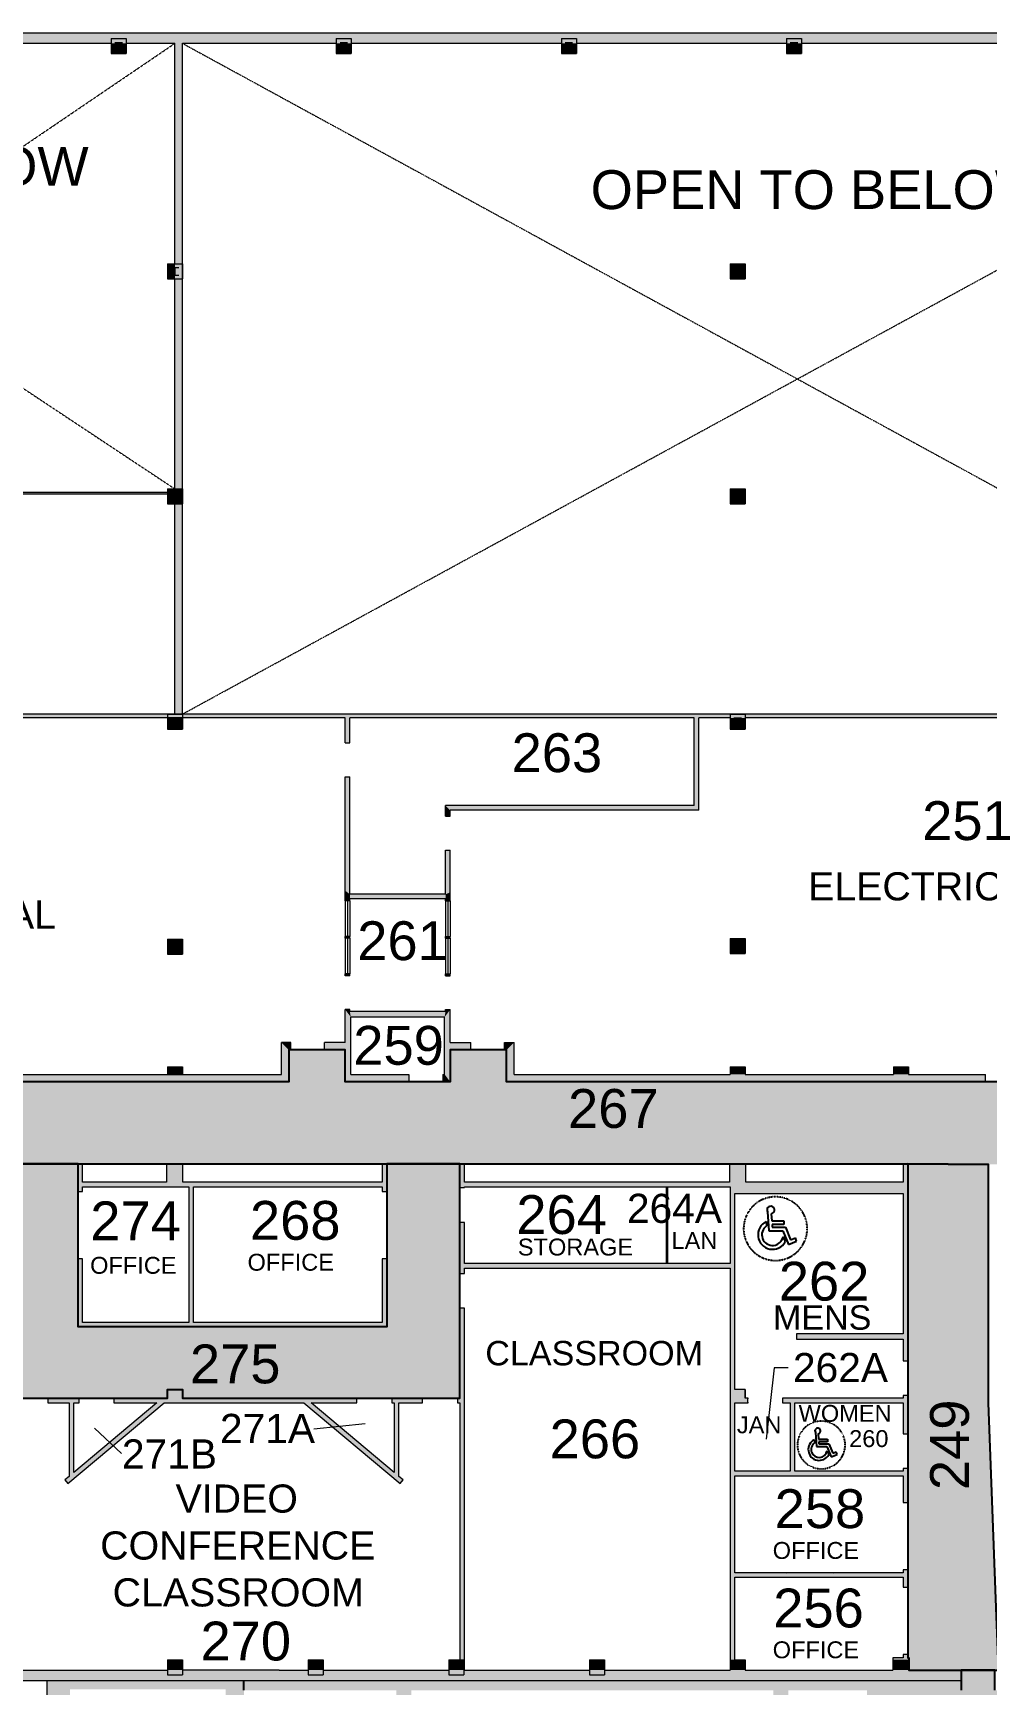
# Model space of a CAD drawing. Extents: x 268 to 100406, y 480 to 72572.
# Drawn here: x 5429 to 6446, y 2452 to 4213 of the extents above; entities that cross this region are included whole.
import ezdxf

# ---------------------------------------------------------------- set-up
doc = ezdxf.new("R2010")
doc.units = 0
doc.header["$LTSCALE"] = 0.5
doc.header["$MEASUREMENT"] = 0
doc.linetypes.add('Dash', pattern=[6, 3, -3])
doc.linetypes.add('HIDDEN', pattern=[0.375, 0.25, -0.125])
doc.layers.get('0').update_dxf_attribs({"linetype": 'CONTINUOUS'})
for name, color, linetype in [('CORRIDOR HATCH', 253, 'CONTINUOUS'), ('Room Names', 7, 'CONTINUOUS'), ('SOLID', 7, 'CONTINUOUS')]:
    doc.layers.add(name, color=color, linetype=linetype)
for name, color, linetype, lineweight in [('STAIR', 7, 'CONTINUOUS', 0), ('TEXT', 7, 'CONTINUOUS', 0), ('WALL', 7, 'CONTINUOUS', 0)]:
    doc.layers.add(name, color=color, linetype=linetype, lineweight=lineweight)
doc.styles.add('STANDARD 2', font='arial.ttf')
doc.styles.add('techic', font='arial.ttf')
pattern_1 = [(0, (7965.8055, 2632.809), (31.999936, 7.999984), [1.32, -22.67995, 1.32, -22.67995, -127.99974]), (0, (7965.8055, 2632.809), (31.999936, 7.999984), [-47.9999, 1.32, -46.6799, 1.32, -22.67995, -55.99989]), (0, (7965.8055, 2632.809), (31.999936, 7.999984), [-119.99976, 1.32, -14.67997, 1.32, -38.67992]), (120, (7977.8055, 2636.809), (-22.928157, 23.712765), [1.32, -22.67995, 1.32, -22.67995, -127.99974]), (120, (7977.8055, 2636.809), (-22.928157, 23.712765), [-47.9999, 1.32, -46.6799, 1.32, -22.67995, -55.99989]), (120, (7977.8055, 2636.809), (-22.928157, 23.712765), [-119.99976, 1.32, -14.67997, 1.32, -38.67992]), (240, (7981.8055, 2652.809), (-9.07178, -31.71275), [1.32, -22.67995, 1.32, -22.67995, -127.99974]), (240, (7981.8055, 2652.809), (-9.07178, -31.71275), [-47.9999, 1.32, -46.6799, 1.32, -22.67995, -55.99989]), (240, (7981.8055, 2652.809), (-9.07178, -31.71275), [-119.99976, 1.32, -14.67997, 1.32, -38.67992])]

# ---------------------------------------------------------------- blocks, each defined once
blk = doc.blocks.new('COL1')
at = {"layer": 'WALL'}
for p, q in [((-8, -8), (-8, 8)), ((-8, 8), (8, 8)), ((-4, -4), (-4, 4)), ((-4, 0), (4, 0)), ((4, -4), (4, 4)), ((8, -8), (8, 8)), ((-8, -8), (8, -8))]:
    blk.add_line(p, q, dxfattribs=at)
blk = doc.blocks.new('Railing - Raili_cond Floor5')
at = {"layer": 'WALL'}
for p, q in [((-47302, 8905), (-47302, 6825)), ((-47260, 6825), (-47260, 8905))]:
    blk.add_line(p, q, dxfattribs=at)
blk = doc.blocks.new('A$C29E779FC')
for p, q in [((531, 915), (538, 814)), ((563, 1145), (597, 702)), ((653, 1103), (666, 934)), ((666, 934), (945, 934)), ((673, 851), (677, 788)), ((945, 851), (673, 851)), ((677, 788), (984, 788)), ((945, 934), (945, 851)), ((984, 788), (1107, 487)), ((597, 702), (926, 702)), ((926, 702), (1059, 375)), ((930, 568), (982, 441)), ((1059, 375), (1249, 451)), ((1107, 487), (1221, 533)), ((1249, 451), (1221, 533))]:
    blk.add_line(p, q)
at = {"linetype": 'Dash'}
for start, end in [(0, 180), (180, 0)]:
    blk.add_arc((750, 750), 750, start, end, dxfattribs=at)
for centre, radius, start, end in [((639, 1189), 88.1, 279.5296, 210.6777), ((682, 607), 343, 116.094, 331.0081), ((682, 607), 252, 124.6842, 350.9794)]:
    blk.add_arc(centre, radius, start, end)

msp = doc.modelspace()

# ---------------------------------------------------------------- hatches: boundary and pattern name
at = {"layer": 'CORRIDOR HATCH'}
h = msp.add_hatch(color=256, dxfattribs=at)
h.dxf.hatch_style = 1
h.paths.add_polyline_path([(6168.7, 982.8), (6168.7, 886.8), (6361.9, 886.5), (6361.7, 982.8)])
h.paths.add_polyline_path([(6632.8, 2446.8), (6632.8, 2441.7), (6627.8, 2441.7), (6627.8, 2405.7), (6632.8, 2405.7), (6632.8, 2381.8), (6883.8, 2381.8), (6883.8, 2426.8), (6879.8, 2426.8), (6879.8, 2446.8), (6745.8, 2446.8), (6745.8, 2426.8), (6729.8, 2426.8), (6729.8, 2446.8)])
h.paths.add_polyline_path([(6317.8, 2446.8), (6317.8, 994.8), (6317.8, 992.8), (6321.7, 992.8), (6321.7, 982.8), (6357.7, 982.8), (6357.7, 992.8), (6399.8, 992.8), (6399.8, 1002.8), (6410.8, 1002.8), (6410.8, 1226.8), (6399.8, 1226.8), (6399.8, 1242.8), (6410.8, 1242.8), (6410.8, 1466.8), (6399.8, 1466.8), (6399.8, 1482.8), (6410.8, 1482.8), (6410.8, 1706.8), (6399.8, 1706.8), (6399.8, 1722.8), (6410.8, 1722.8), (6410.8, 1946.8), (6399.8, 1946.8), (6399.8, 1962.8), (6410.8, 1962.8), (6410.8, 2186.8), (6399.8, 2186.8), (6399.8, 2202.8), (6410.8, 2202.8), (6410.8, 2336.8), (6627.8, 2336.8), (6627.8, 2446.8), (6565.8, 2446.8), (6565.8, 2426.8), (6549.8, 2426.8), (6549.8, 2446.8), (6454, 2446.8), (6454, 2468.3), (6418, 2468.3), (6418, 2446.8), (6415.8, 2446.8), (6415.8, 2426.8), (6399.8, 2426.8), (6399.8, 2446.8)])
h.paths.add_polyline_path([(6361, 3008), (6361, 2481.4), (6362.4, 2481.4), (6362.4, 2468.3), (6418, 2468.3), (6458, 2468.3), (6457.2, 2489.6), (6455.8, 2525.5), (6447.3, 2753.3), (6447.3, 2876.8), (6447.3, 3007.3)])
h.paths.add_polyline_path([(6657.8, 3199.3), (6657.8, 3103.3), (6845.8, 3103.3), (6845.8, 3095.3), (6881.8, 3095.3), (6881.8, 3103.3), (6890.8, 3103.3), (6890.8, 3199.3)])
h.paths.add_polyline_path([(5402, 3008), (5402, 2758.1), (5571.8, 2758.1), (5571.8, 2767.3), (5587.8, 2767.3), (5587.8, 2758.1), (5883.5, 2758.1), (5883.5, 3008), (5805.6, 3008), (5805.6, 2834), (5476.5, 2834), (5476.5, 3008)])
h.paths.add_polyline_path([(4630.4, 2973), (4630.4, 2971), (4622.4, 2971), (4622.4, 2935), (4630.4, 2935), (4630.4, 2861), (4836.8, 2861), (4837.3, 3000.3), (5017.8, 3000.3), (5017.8, 3015.1), (5025.3, 3015.1), (5025.3, 3008), (5397.1, 3008), (5481.4, 3008), (5579.6, 3008), (5588.2, 3008), (5800.7, 3008), (5888.4, 3008), (6171.2, 3008), (6188.4, 3008), (6361, 3008), (6447.3, 3007.3), (6890.8, 3007.3), (6890.8, 3095.3), (5933.3, 3095.3), (5933.3, 3129.3), (5873.3, 3129.3), (5873.3, 3095.3), (5761.3, 3095.3), (5761.3, 3129.3), (5701.3, 3129.3), (5701.3, 3095.3), (5023.8, 3095.3), (5023.8, 3086), (5017.8, 3086), (5017.8, 3094), (4739.4, 3094), (4739.4, 2973)])
h.paths.add_polyline_path([(4526.4, 2973), (4526.4, 2781), (4622.4, 2781), (4622.4, 2935), (4622.4, 2973)])
at = {"layer": 'SOLID'}
h = msp.add_hatch(color=256, dxfattribs=at)
h.paths.add_polyline_path([(6188.4, 3008), (6171.2, 3008), (6171.2, 2988.3), (5888.4, 2988.3), (5888.4, 3008), (5883.5, 3008), (5883.5, 2982.5), (5888.4, 2982.5), (5888.4, 2983.4), (6171.8, 2983.4), (6171.8, 2901.5), (5888.4, 2901.5), (5888.4, 2945.5), (5883.5, 2945.5), (5883.5, 2891), (5888.4, 2891), (5888.4, 2896.6), (6171.8, 2896.6), (6171.8, 2767.3), (6171.8, 2767.3), (6171.8, 2758.3), (6171.8, 2758.3), (6171.8, 2753.3), (6171.8, 2694.3), (6176.7, 2697.3), (6176.7, 2753.3), (6187.8, 2753.3), (6189.3, 2753.3), (6190.7, 2753.3), (6190.7, 2758.1), (6189.7, 2758.1), (6187.8, 2758.1), (6187.8, 2767.3), (6176.7, 2767.3), (6176.7, 2976.3), (6356.1, 2976.3), (6356.1, 2826.6), (6242.3, 2826.6), (6242.3, 2821.1), (6356.1, 2821.1), (6356.1, 2797.8), (6361, 2797.8), (6361, 3008), (6356.1, 3008), (6356.1, 2988.3), (6188.4, 2988.3)])
h.paths.add_polyline_path([(6176.7, 2675.4), (6356.1, 2675.4), (6356.1, 2646.9), (6361, 2646.9), (6361, 2683), (6356.1, 2683), (6356.1, 2680.3), (6240.7, 2680.3), (6240.7, 2753.3), (6356.1, 2753.3), (6356.1, 2720), (6361, 2720), (6361, 2760.8), (6356.1, 2760.8), (6356.1, 2758.1), (6227.7, 2758.1), (6227.7, 2753.3), (6235.8, 2753.3), (6235.8, 2680.3), (6176.7, 2680.3), (6176.7, 2697.3), (6171.8, 2694.3), (6171.8, 2468.3), (6037.8, 2468.3), (6037.8, 2463.3), (6021.8, 2463.3), (6021.8, 2468.3), (5981.8, 2468.3), (5976.8, 2468.3), (5887.8, 2468.3), (5887.8, 2463.3), (5871.8, 2463.3), (5871.8, 2468.3), (5737.8, 2468.3), (5737.8, 2463.3), (5721.8, 2463.3), (5721.8, 2468.3), (5690.8, 2468.3), (5587.8, 2468.3), (5587.8, 2463.3), (5571.8, 2463.3), (5571.8, 2468.3), (5413.8, 2468.3), (5413.8, 2463.3), (5397.8, 2463.3), (5397.8, 2468.3), (5375.8, 2468.3), (5375.8, 2457.3), (6418, 2457.3), (6418, 2468.3), (6362.4, 2468.3), (6362.4, 2481.4), (6361, 2481.4), (6361, 2484.8), (6356.1, 2484.8), (6356.1, 2481.4), (6345.1, 2481.4), (6345.1, 2468.3), (6187.8, 2468.3), (6187.8, 2479.3), (6176.7, 2479.3), (6176.7, 2567.2), (6356.1, 2567.2), (6356.1, 2556.7), (6361, 2556.7), (6361, 2575), (6356.1, 2575), (6356.1, 2572.1), (6176.7, 2572.1)])
for points in [[(5588.2, 3008), (5571, 3008), (5571, 2988.3), (5481.4, 2988.3), (5481.4, 3008), (5476.5, 3008), (5476.5, 2978.5), (5481.4, 2978.5), (5481.4, 2983.4), (5594.6, 2983.4), (5594.6, 2838.9), (5481.4, 2838.9), (5481.4, 2906.6), (5476.5, 2906.6), (5476.5, 2834), (5805.6, 2834), (5805.6, 2906.6), (5800.7, 2906.6), (5800.7, 2838.9), (5599.5, 2838.9), (5599.5, 2983.4), (5800.7, 2983.4), (5800.7, 2978.5), (5805.6, 2978.5), (5805.6, 3008), (5800.7, 3008), (5800.7, 2988.3), (5588.2, 2988.3)], [(5888.4, 2854), (5883.5, 2854), (5883.5, 2758.1), (5880.9, 2758.1), (5880.9, 2753.3), (5883.5, 2753.3), (5883.5, 2479.3), (5887.8, 2479.3), (5887.8, 2468.3), (5888.4, 2468.3)], [(5717.3, 2753.3), (5819.9, 2667.2), (5823, 2671), (5818.6, 2674.7), (5818.6, 2753.3), (5843.9, 2753.3), (5843.9, 2758.1), (5810.9, 2758.1), (5810.9, 2753.3), (5813.7, 2753.3), (5813.7, 2750.6), (5813.7, 2678.8), (5724.9, 2753.3), (5773.9, 2753.3), (5773.9, 2758.1), (5729.8, 2758.1), (5724.7, 2758.1), (5687.7, 2758.1), (5587.8, 2758.1), (5587.8, 2767.3), (5571.8, 2767.3), (5571.8, 2758.1), (5514.8, 2758.1), (5514.8, 2753.3), (5560.6, 2753.3), (5471.9, 2678.8), (5471.9, 2753.3), (5477.7, 2753.3), (5477.7, 2758.1), (5444.2, 2758.1), (5444.2, 2753.3), (5467, 2753.3), (5467, 2674.7), (5462.6, 2671), (5465.7, 2667.2), (5568.2, 2753.3)], [(5653.3, 2446.8), (5653.3, 2457.3), (5443.3, 2457.3), (5443.3, 2200.3), (5443.3, 2184.8), (5486.7, 2184.8), (5486.7, 2202.8), (5457.8, 2202.8), (5457.8, 2426.7), (5467.8, 2426.7), (5467.8, 2447.6), (5633.8, 2447.6), (5633.8, 2426.7), (5645.3, 2426.7), (5645.3, 1962.8), (5447.4, 1962.8), (5447.4, 1925.4), (5457.8, 1925.4), (5457.8, 1946.8), (5486.7, 1946.8), (5486.7, 1954.7), (5653.3, 1954.7)], [(6418, 2457.3), (5653.3, 2457.3), (5653.3, 2446.8), (5815.8, 2446.8), (5815.8, 2426.8), (5831.8, 2426.8), (5831.8, 2446.8), (6035.8, 2446.8), (6057.8, 2446.8), (6217.8, 2446.8), (6217.8, 2426.8), (6233.8, 2426.8), (6233.8, 2446.8), (6399.8, 2446.8), (6399.8, 2426.8), (6415.8, 2426.8), (6415.8, 2446.8), (6418, 2446.8)]]:
    msp.add_hatch(color=256, dxfattribs=at).paths.add_polyline_path(points)
at = {"layer": 'WALL'}
h = msp.add_hatch(dxfattribs=at)
h.set_pattern_fill('FP1_2', color=256, scale=0.03937, style=0, pattern_type=2)
h.set_pattern_definition(pattern_1)
h.paths.add_polyline_path([(6240.1, 2753.3), (6240.7, 2753.3), (6356.1, 2753.3), (6356.1, 2753.9), (6240.1, 2753.9)], flags=0)
h = msp.add_hatch(dxfattribs=at)
h.set_pattern_fill('FP1_2', color=256, scale=0.03937, style=0, pattern_type=2)
h.set_pattern_definition(pattern_1)
h.paths.add_polyline_path([(6176.7, 2676.1), (6176, 2676.1), (6176, 2571.4), (6176.7, 2571.4), (6176.7, 2572.1), (6176.7, 2675.4)], flags=0)
h = msp.add_hatch(dxfattribs=at)
h.set_pattern_fill('FP1_2', color=256, scale=0.03937, style=0, pattern_type=2)
h.set_pattern_definition(pattern_1)
h.paths.add_polyline_path([(6356.1, 2571.4), (6356.1, 2572.1), (6176.7, 2572.1), (6176.7, 2571.4)], flags=0)

# ---------------------------------------------------------------- linework, layer by layer
at = {"layer": 'CORRIDOR HATCH'}
for points in [[(6890.8, 3095.3), (5933.3, 3095.3), (5933.3, 3129.3), (5873.3, 3129.3), (5873.3, 3095.3), (5761.3, 3095.3), (5761.3, 3129.3), (5701.3, 3129.3), (5701.3, 3095.3), (5023.8, 3095.3)], [(5397.1, 3008), (5481.4, 3008), (5579.6, 3008), (5588.2, 3008), (5800.7, 3008), (5888.4, 3008), (6171.2, 3008), (6188.4, 3008), (6361, 3008), (6447.3, 3007.3)], [(6454, 2446.8), (6454, 2468.3), (6418, 2468.3), (6418, 2446.8)]]:
    msp.add_lwpolyline(points, dxfattribs=at)
for points in [[(5402, 3008), (5402, 2758.1), (5571.8, 2758.1), (5571.8, 2767.3), (5587.8, 2767.3), (5587.8, 2758.1), (5883.5, 2758.1), (5883.5, 3008), (5805.6, 3008), (5805.6, 2834), (5476.5, 2834), (5476.5, 3008)], [(6361, 3008), (6361, 2481.4), (6362.4, 2481.4), (6362.4, 2468.3), (6418, 2468.3), (6458, 2468.3), (6457.2, 2489.6), (6455.8, 2525.5), (6447.3, 2753.3), (6447.3, 2876.8), (6447.3, 3007.3)]]:
    msp.add_lwpolyline(points, close=True, dxfattribs=at)
at = {"layer": 'SOLID'}
msp.add_line((5653.3, 2446.8), (5653.3, 2457.3), dxfattribs=at)
for points in [[(4879.7, 4213.3), (4879.8, 4202.3), (5640.9, 4213.3), (5642.4, 4202.3)], [(5640.9, 4213.3), (5642.4, 4202.3), (6901.8, 4213.3), (6879.8, 4202.3)], [(5511.8, 4191.3), (5527.8, 4191.3), (5511.8, 4202.3), (5527.8, 4202.3)], [(5587.8, 3727.3), (5579.8, 3727.3), (5587.8, 4202.3), (5579.8, 4202.3)], [(5751.8, 4191.3), (5751.8, 4202.3), (5767.8, 4191.3), (5767.8, 4202.3)], [(5991.8, 4191.3), (6007.8, 4191.3), (5991.8, 4202.3), (6007.8, 4202.3)], [(6231.8, 4191.3), (6247.8, 4191.3), (6231.8, 4202.3), (6247.8, 4202.3)], [(5571.8, 3967.3), (5579.8, 3967.3), (5571.8, 3951.3), (5579.8, 3951.3)], [(6171.8, 3967.3), (6187.8, 3967.3), (6171.8, 3951.3), (6187.8, 3951.3)], [(5571.8, 3724), (5571.8, 3722), (4947.1, 3724), (4945.1, 3722)], [(5571.8, 3727.3), (5587.8, 3727.3), (5571.8, 3711.3), (5587.8, 3711.3)], [(6171.8, 3727.3), (6187.8, 3727.3), (6171.8, 3711.3), (6187.8, 3711.3)], [(5579.8, 3711.3), (5587.8, 3711.3), (5579.8, 3487.3), (5587.8, 3487.3)], [(5726.1, 3487.3), (5740.4, 3483.3), (5097.9, 3487.3), (5097.9, 3483.3)], [(6536.8, 3483.3), (6536.8, 3487.3), (5740.4, 3483.3), (5726.1, 3487.3)], [(5571.8, 3471.3), (5587.8, 3471.3), (5571.8, 3483.3), (5587.8, 3483.3)], [(5761.3, 3456.5), (5766.3, 3456.5), (5761.3, 3483.3), (5766.3, 3483.3)], [(6133.3, 3389.8), (6138.3, 3384.8), (6133.3, 3483.3), (6138.3, 3483.3)], [(6171.8, 3471.3), (6187.8, 3471.3), (6171.8, 3483.3), (6187.8, 3483.3)], [(5761.3, 3299), (5766.3, 3295.3), (5761.3, 3420.5), (5766.3, 3420.5)], [(5868.3, 3389.8), (5873.3, 3384.8), (6133.3, 3389.8), (6138.3, 3384.8)], [(5873.3, 3378.4), (5868.3, 3378.4), (5873.3, 3384.8), (5868.3, 3389.8)], [(5873.3, 3297.2), (5868.3, 3295.3), (5873.3, 3342.4), (5868.3, 3342.4)], [(5761.3, 3288.3), (5766.3, 3288.3), (5761.3, 3299), (5766.3, 3295.3)], [(5868.3, 3295.3), (5868.3, 3290.3), (5766.3, 3295.3), (5766.3, 3290.3)], [(5868.3, 3288.3), (5873.3, 3288.3), (5868.3, 3295.3), (5873.3, 3297.2)], [(5571.8, 3247.3), (5587.8, 3247.3), (5571.8, 3231.3), (5587.8, 3231.3)], [(5761.3, 3248.3), (5761.3, 3250.3), (5766.3, 3248.3), (5766.3, 3250.3)], [(5868.3, 3250.3), (5873.3, 3250.3), (5868.3, 3248.3), (5873.3, 3248.3)], [(6171.8, 3248), (6187.8, 3248), (6171.8, 3232), (6187.8, 3232)], [(5761.3, 3208.3), (5766.3, 3208.3), (5761.3, 3210.3), (5766.3, 3210.3)], [(5868.3, 3208.3), (5873.3, 3208.3), (5868.3, 3210.3), (5873.3, 3210.3)], [(5767.3, 3164.3), (5761.3, 3172.3), (5767.3, 3103.3), (5761.3, 3095.3)], [(5761.3, 3172.3), (5766.3, 3172.3), (5767.3, 3164.3), (5766.3, 3170.3)], [(5766.3, 3170.3), (5767.3, 3164.3), (5868.3, 3170.3), (5867.3, 3164.3)], [(5867.3, 3103.3), (5873.3, 3095.3), (5867.3, 3164.3), (5873.3, 3172.3)], [(5868.3, 3170.3), (5868.3, 3172.3), (5867.3, 3164.3), (5873.3, 3172.3)], [(5693.3, 3137.3), (5693.3, 3103.3), (5701.3, 3129.3), (5701.3, 3095.3)], [(5693.3, 3137.3), (5703.3, 3137.3), (5701.3, 3129.3), (5703.3, 3129.3)], [(5739.3, 3137.3), (5739.3, 3129.3), (5761.3, 3137.3), (5761.3, 3129.3)], [(5873.3, 3137.3), (5895.3, 3137.3), (5873.3, 3129.3), (5895.3, 3129.3)], [(5931.3, 3137.3), (5931.3, 3129.3), (5941.3, 3137.3), (5933.3, 3129.3)], [(5941.3, 3137.3), (5933.3, 3129.3), (5941.3, 3103.3), (5933.3, 3095.3)], [(5701.3, 3095.3), (5693.3, 3103.3), (5112.3, 3095.3), (5112.3, 3103.3)], [(5571.8, 3111.3), (5587.8, 3111.3), (5571.8, 3103.3), (5587.8, 3103.3)], [(5829.3, 3103.3), (5829.3, 3095.3), (5767.3, 3103.3), (5761.3, 3095.3)], [(5865.3, 3103.3), (5865.3, 3095.3), (5867.3, 3103.3), (5873.3, 3095.3)], [(5941.3, 3103.3), (5933.3, 3095.3), (6443.8, 3103.3), (6443.8, 3095.3)], [(6171.8, 3111.3), (6187.8, 3111.3), (6171.8, 3103.3), (6187.8, 3103.3)], [(6345.8, 3111.3), (6361.8, 3111.3), (6345.8, 3103.3), (6361.8, 3103.3)], [(5375.8, 2468.3), (5375.8, 2457.3), (5836.8, 2468.3), (5837, 2457.3)], [(5571.8, 2479.3), (5587.8, 2479.3), (5571.8, 2468.3), (5587.8, 2468.3)], [(5721.8, 2479.3), (5737.8, 2479.3), (5721.8, 2468.3), (5737.8, 2468.3)], [(6218.5, 2468.3), (6222.7, 2457.3), (5836.8, 2468.3), (5837, 2457.3)], [(5871.8, 2479.3), (5887.8, 2479.3), (5871.8, 2468.3), (5887.8, 2468.3)], [(6021.8, 2479.3), (6037.8, 2479.3), (6021.8, 2468.3), (6037.8, 2468.3)], [(6171.8, 2479.3), (6187.8, 2479.3), (6171.8, 2468.3), (6187.8, 2468.3)], [(6218.5, 2468.3), (6222.7, 2457.3), (6418, 2468.3), (6418, 2457.3)], [(6345.8, 2479.3), (6361.8, 2479.3), (6345.8, 2468.3), (6361.8, 2468.3)]]:
    msp.add_solid(points, dxfattribs=at)
at = {"layer": 'STAIR', "linetype": 'HIDDEN'}
for p, q in [((4879.8, 3727.3), (5579.8, 4202.3)), ((4879.8, 4191.3), (5579.8, 3727.3)), ((5587.8, 4202.3), (6890.8, 3491.3)), ((5587.8, 3487.3), (6879.8, 4191.3))]:
    msp.add_line(p, q, dxfattribs=at)
at = {"layer": 'STAIR'}
for p, q in [((4945.1, 3722), (5571.8, 3722)), ((4947.1, 3724), (5571.8, 3724)), ((5761.3, 3288.3), (5761.3, 3250.3)), ((5763.8, 3288.3), (5763.8, 3250.3)), ((5766.3, 3288.3), (5766.3, 3250.3)), ((5868.3, 3288.3), (5868.3, 3250.3)), ((5870.8, 3288.3), (5870.8, 3250.3)), ((5873.3, 3288.3), (5873.3, 3250.3)), ((5761.3, 3248.3), (5761.3, 3210.3)), ((5763.8, 3248.3), (5763.8, 3210.3)), ((5766.3, 3248.3), (5766.3, 3210.3)), ((5868.3, 3248.3), (5868.3, 3210.3)), ((5870.8, 3248.3), (5870.8, 3210.3)), ((5873.3, 3248.3), (5873.3, 3210.3)), ((5495.8, 2457.3), (5531.8, 2457.3)), ((6113.8, 2457.3), (6161.8, 2457.3)), ((6209.8, 2457.3), (6329.8, 2457.3))]:
    msp.add_line(p, q, dxfattribs=at)
at = {"layer": 'TEXT'}
for points in [[(5727.9, 2725.5), (5782.6, 2731.2)], [(5494, 2726), (5522.8, 2699.1)]]:
    msp.add_lwpolyline(points, dxfattribs=at)
at = {"layer": 'WALL'}
for p, q in [((5225.8, 4213.3), (6017.8, 4213.3)), ((6017.8, 4213.3), (6901.8, 4213.3)), ((5287.8, 4202.3), (5511.8, 4202.3)), ((5511.8, 4207.3), (5527.8, 4207.3)), ((5511.8, 4207.3), (5511.8, 4191.3)), ((5511.8, 4191.3), (5527.8, 4191.3)), ((5515.8, 4203.3), (5523.8, 4203.3)), ((5515.8, 4195.3), (5523.8, 4195.3)), ((5519.8, 4203.3), (5519.8, 4195.3)), ((5527.8, 4207.3), (5527.8, 4191.3)), ((5527.8, 4202.3), (5579.8, 4202.3)), ((5579.8, 3967.3), (5579.8, 4202.3)), ((5587.8, 3487.3), (5587.8, 4202.3)), ((5587.8, 4202.3), (5751.8, 4202.3)), ((5751.8, 4207.3), (5767.8, 4207.3)), ((5751.8, 4207.3), (5751.8, 4191.3)), ((5751.8, 4191.3), (5767.8, 4191.3)), ((5755.8, 4203.3), (5763.8, 4203.3)), ((5755.8, 4195.3), (5763.8, 4195.3)), ((5759.8, 4203.3), (5759.8, 4195.3)), ((5767.8, 4207.3), (5767.8, 4191.3)), ((5767.8, 4202.3), (5991.8, 4202.3)), ((5991.8, 4207.3), (6007.8, 4207.3)), ((5991.8, 4207.3), (5991.8, 4191.3)), ((5991.8, 4191.3), (6007.8, 4191.3)), ((5995.8, 4203.3), (6003.8, 4203.3)), ((5995.8, 4195.3), (6003.8, 4195.3)), ((5999.8, 4203.3), (5999.8, 4195.3)), ((6007.8, 4207.3), (6007.8, 4191.3)), ((6007.8, 4202.3), (6017.8, 4202.3)), ((6017.8, 4202.3), (6231.8, 4202.3)), ((6231.8, 4207.3), (6247.8, 4207.3)), ((6231.8, 4207.3), (6231.8, 4191.3)), ((6231.8, 4191.3), (6247.8, 4191.3)), ((6235.8, 4203.3), (6243.8, 4203.3)), ((6235.8, 4195.3), (6243.8, 4195.3)), ((6239.8, 4203.3), (6239.8, 4195.3)), ((6247.8, 4207.3), (6247.8, 4191.3)), ((6247.8, 4202.3), (6471.8, 4202.3)), ((5571.8, 3967.3), (5587.8, 3967.3)), ((5571.8, 3967.3), (5571.8, 3951.3)), ((5575.8, 3963.3), (5583.8, 3963.3)), ((5579.8, 3963.3), (5579.8, 3955.3)), ((5587.8, 3967.3), (5587.8, 3951.3)), ((5571.8, 3951.3), (5587.8, 3951.3)), ((5575.8, 3955.3), (5583.8, 3955.3)), ((5579.8, 3727.3), (5579.8, 3951.3)), ((5571.8, 3727.3), (5587.8, 3727.3)), ((5571.8, 3727.3), (5571.8, 3711.3)), ((5575.8, 3723.3), (5583.8, 3723.3)), ((5579.8, 3723.3), (5579.8, 3715.3)), ((5587.8, 3727.3), (5587.8, 3711.3)), ((5571.8, 3711.3), (5587.8, 3711.3)), ((5575.8, 3715.3), (5583.8, 3715.3)), ((5579.8, 3487.3), (5579.8, 3711.3)), ((6536.8, 3487.3), (5097.9, 3487.3)), ((5571.8, 3487.3), (5587.8, 3487.3)), ((5571.8, 3487.3), (5571.8, 3471.3)), ((5587.8, 3487.3), (5587.8, 3471.3)), ((6171.8, 3487.3), (6187.8, 3487.3)), ((6171.8, 3487.3), (6171.8, 3471.3)), ((6187.8, 3487.3), (6187.8, 3471.3)), ((5761.3, 3483.3), (5097.9, 3483.3)), ((5571.8, 3471.3), (5587.8, 3471.3)), ((5575.8, 3483.3), (5583.8, 3483.3)), ((5575.8, 3475.3), (5583.8, 3475.3)), ((5579.8, 3483.3), (5579.8, 3475.3)), ((5761.3, 3456.5), (5761.3, 3483.3)), ((6133.3, 3483.3), (5766.3, 3483.3)), ((5766.3, 3456.5), (5766.3, 3483.3)), ((6133.3, 3389.8), (6133.3, 3483.3)), ((6171.8, 3483.3), (6138.3, 3483.3)), ((6138.3, 3384.8), (6138.3, 3483.3)), ((6171.8, 3471.3), (6187.8, 3471.3)), ((6175.8, 3483.3), (6183.8, 3483.3)), ((6175.8, 3475.3), (6183.8, 3475.3)), ((6179.8, 3483.3), (6179.8, 3475.3)), ((6536.8, 3483.3), (6187.8, 3483.3)), ((5761.3, 3456.5), (5766.3, 3456.5)), ((5761.3, 3288.3), (5761.3, 3420.5)), ((5761.3, 3420.5), (5766.3, 3420.5)), ((5766.3, 3295.3), (5766.3, 3420.5)), ((6133.3, 3389.8), (5868.3, 3389.8)), ((5868.3, 3378.4), (5868.3, 3389.8)), ((6138.3, 3384.8), (5873.3, 3384.8)), ((5873.3, 3378.4), (5873.3, 3384.8)), ((5868.3, 3378.4), (5873.3, 3378.4)), ((5868.3, 3295.3), (5868.3, 3342.4)), ((5868.3, 3342.4), (5873.3, 3342.4)), ((5873.3, 3288.3), (5873.3, 3342.4)), ((5868.3, 3295.3), (5766.3, 3295.3)), ((5766.3, 3288.3), (5761.3, 3288.3)), ((5868.3, 3290.3), (5766.3, 3290.3)), ((5766.3, 3288.3), (5766.3, 3290.3)), ((5868.3, 3288.3), (5868.3, 3290.3)), ((5868.3, 3288.3), (5873.3, 3288.3)), ((5571.8, 3247.3), (5587.8, 3247.3)), ((5571.8, 3247.3), (5571.8, 3231.3)), ((5575.8, 3243.3), (5583.8, 3243.3)), ((5579.8, 3243.3), (5579.8, 3235.3)), ((5587.8, 3247.3), (5587.8, 3231.3)), ((5766.3, 3250.3), (5761.3, 3250.3)), ((5761.3, 3248.3), (5761.3, 3250.3)), ((5766.3, 3248.3), (5761.3, 3248.3)), ((5766.3, 3248.3), (5766.3, 3250.3)), ((5868.3, 3248.3), (5868.3, 3250.3)), ((5868.3, 3250.3), (5873.3, 3250.3)), ((5868.3, 3248.3), (5873.3, 3248.3)), ((5873.3, 3248.3), (5873.3, 3250.3)), ((5571.8, 3231.3), (5587.8, 3231.3)), ((5575.8, 3235.3), (5583.8, 3235.3)), ((5766.3, 3210.3), (5761.3, 3210.3)), ((5761.3, 3208.3), (5761.3, 3210.3)), ((5766.3, 3208.3), (5761.3, 3208.3)), ((5766.3, 3208.3), (5766.3, 3210.3)), ((5868.3, 3208.3), (5868.3, 3210.3)), ((5868.3, 3210.3), (5873.3, 3210.3)), ((5868.3, 3208.3), (5873.3, 3208.3)), ((5873.3, 3208.3), (5873.3, 3210.3)), ((5766.3, 3172.3), (5761.3, 3172.3)), ((5761.3, 3137.3), (5761.3, 3172.3)), ((5766.3, 3170.3), (5766.3, 3172.3)), ((5868.3, 3170.3), (5766.3, 3170.3)), ((5868.3, 3170.3), (5868.3, 3172.3)), ((5868.3, 3172.3), (5873.3, 3172.3)), ((5873.3, 3137.3), (5873.3, 3172.3)), ((5867.3, 3164.3), (5767.3, 3164.3)), ((5767.3, 3103.3), (5767.3, 3164.3)), ((5867.3, 3103.3), (5867.3, 3164.3)), ((5703.3, 3137.3), (5693.3, 3137.3)), ((5693.3, 3103.3), (5693.3, 3137.3)), ((5703.3, 3129.3), (5703.3, 3137.3)), ((5739.3, 3129.3), (5739.3, 3137.3)), ((5761.3, 3137.3), (5739.3, 3137.3)), ((5873.3, 3137.3), (5895.3, 3137.3)), ((5895.3, 3129.3), (5895.3, 3137.3)), ((5931.3, 3129.3), (5931.3, 3137.3)), ((5931.3, 3137.3), (5941.3, 3137.3)), ((5941.3, 3103.3), (5941.3, 3137.3)), ((5703.3, 3129.3), (5701.3, 3129.3)), ((5701.3, 3095.3), (5701.3, 3129.3)), ((5761.3, 3129.3), (5739.3, 3129.3)), ((5761.3, 3095.3), (5761.3, 3129.3)), ((5873.3, 3095.3), (5873.3, 3129.3)), ((5873.3, 3129.3), (5895.3, 3129.3)), ((5931.3, 3129.3), (5933.3, 3129.3)), ((5933.3, 3095.3), (5933.3, 3129.3)), ((5413.8, 3103.3), (5693.3, 3103.3)), ((5571.8, 3111.3), (5571.8, 3103.3)), ((5571.8, 3111.3), (5587.8, 3111.3)), ((5587.8, 3111.3), (5587.8, 3103.3)), ((5767.3, 3103.3), (5829.3, 3103.3)), ((5829.3, 3103.3), (5829.3, 3095.3)), ((5865.3, 3103.3), (5865.3, 3095.3)), ((5865.3, 3103.3), (5867.3, 3103.3)), ((5941.3, 3103.3), (6171.8, 3103.3)), ((6171.8, 3111.3), (6187.8, 3111.3)), ((6171.8, 3111.3), (6171.8, 3103.3)), ((6187.8, 3111.3), (6187.8, 3103.3)), ((6187.8, 3103.3), (6345.8, 3103.3)), ((6345.8, 3111.3), (6345.8, 3103.3)), ((6345.8, 3111.3), (6361.8, 3111.3)), ((6361.8, 3111.3), (6361.8, 3103.3)), ((6361.8, 3103.3), (6443.8, 3103.3)), ((6443.8, 3095.3), (6443.8, 3103.3)), ((5112.3, 3095.3), (5701.3, 3095.3)), ((5761.3, 3095.3), (5829.3, 3095.3)), ((5865.3, 3095.3), (5873.3, 3095.3)), ((5933.3, 3095.3), (6443.8, 3095.3)), ((5476.5, 3008), (5476.5, 2978.5)), ((5481.4, 3008), (5476.5, 3008)), ((5481.4, 2988.3), (5481.4, 3008)), ((5571, 3008), (5571, 2988.3)), ((5588.2, 3008), (5571, 3008)), ((5588.2, 2988.3), (5588.2, 3008)), ((5805.6, 3008), (5800.7, 3008)), ((5800.7, 3008), (5800.7, 2988.3)), ((5805.6, 2978.5), (5805.6, 3008)), ((5888.4, 3008), (5883.5, 3008)), ((5883.5, 3008), (5883.5, 2982.5)), ((5888.4, 2988.3), (5888.4, 3008)), ((6171.2, 3008), (6171.2, 2988.3)), ((6188.4, 3008), (6171.2, 3008)), ((6188.4, 2988.3), (6188.4, 3008)), ((6361, 3008), (6356.1, 3008)), ((6356.1, 3008), (6356.1, 2988.3)), ((6361, 2797.8), (6361, 3008)), ((5476.5, 2978.5), (5481.4, 2978.5)), ((5571, 2988.3), (5481.4, 2988.3)), ((5481.4, 2983.4), (5594.6, 2983.4)), ((5481.4, 2978.5), (5481.4, 2983.4)), ((5800.7, 2988.3), (5588.2, 2988.3)), ((5594.6, 2983.4), (5594.6, 2838.9)), ((5599.5, 2983.4), (5800.7, 2983.4)), ((5599.5, 2838.9), (5599.5, 2983.4)), ((5800.7, 2983.4), (5800.7, 2978.5)), ((5800.7, 2978.5), (5805.6, 2978.5)), ((5883.5, 2982.5), (5888.4, 2982.5)), ((6171.2, 2988.3), (5888.4, 2988.3)), ((5888.4, 2982.5), (5888.4, 2983.4)), ((5888.4, 2983.4), (6171.8, 2983.4)), ((6171.8, 2983.4), (6171.8, 2901.5)), ((6176.7, 2767.3), (6176.7, 2976.3)), ((6176.7, 2976.3), (6356.1, 2976.3)), ((6356.1, 2988.3), (6188.4, 2988.3)), ((6356.1, 2976.3), (6356.1, 2826.6)), ((5888.4, 2945.5), (5883.5, 2945.5)), ((5883.5, 2945.5), (5883.5, 2891)), ((5888.4, 2901.5), (5888.4, 2945.5)), ((5476.5, 2906.6), (5476.5, 2834)), ((5481.4, 2906.6), (5476.5, 2906.6)), ((5481.4, 2838.9), (5481.4, 2906.6)), ((5805.6, 2906.6), (5800.7, 2906.6)), ((5800.7, 2906.6), (5800.7, 2838.9)), ((5805.6, 2834), (5805.6, 2906.6)), ((5883.5, 2891), (5888.4, 2891)), ((6171.8, 2901.5), (5888.4, 2901.5)), ((5888.4, 2891), (5888.4, 2896.6)), ((5888.4, 2896.6), (6171.8, 2896.6)), ((6171.8, 2896.6), (6171.8, 2767.3)), ((5888.4, 2854), (5883.5, 2854)), ((5883.5, 2854), (5883.5, 2758.1)), ((5888.4, 2468.3), (5888.4, 2854)), ((5594.6, 2838.9), (5481.4, 2838.9)), ((5800.7, 2838.9), (5599.5, 2838.9)), ((5476.5, 2834), (5805.6, 2834)), ((6356.1, 2826.6), (6242.3, 2826.6)), ((6242.3, 2826.6), (6242.3, 2821.1)), ((6242.3, 2821.1), (6356.1, 2821.1)), ((6356.1, 2821.1), (6356.1, 2797.8)), ((6356.1, 2797.8), (6361, 2797.8)), ((5571.8, 2767.3), (5587.8, 2767.3)), ((5571.8, 2767.3), (5571.8, 2758.1)), ((5587.8, 2767.3), (5571.8, 2767.3)), ((5571.8, 2767.3), (5571.8, 2758.1)), ((5587.8, 2767.3), (5587.8, 2758.1)), ((5587.8, 2758.1), (5587.8, 2767.3)), ((6171.8, 2767.3), (6171.8, 2758.3)), ((6171.8, 2767.3), (6171.8, 2753.3)), ((6187.8, 2767.3), (6176.7, 2767.3)), ((6187.8, 2767.3), (6187.8, 2758.3)), ((6187.8, 2758.1), (6187.8, 2767.3)), ((5444.2, 2758.1), (5444.2, 2753.3)), ((5477.7, 2758.1), (5444.2, 2758.1)), ((5444.2, 2753.3), (5467, 2753.3)), ((5465.7, 2667.2), (5568.2, 2753.3)), ((5467, 2753.3), (5467, 2674.7)), ((5471.9, 2753.3), (5477.7, 2753.3)), ((5560.6, 2753.3), (5471.9, 2678.8)), ((5471.9, 2678.8), (5471.9, 2753.3)), ((5477.7, 2753.3), (5477.7, 2758.1)), ((5514.8, 2758.1), (5514.8, 2753.3)), ((5571.8, 2758.1), (5514.8, 2758.1)), ((5514.8, 2753.3), (5560.6, 2753.3)), ((5568.2, 2753.3), (5687.7, 2753.3)), ((5568.2, 2753.3), (5717.3, 2753.3)), ((5687.7, 2758.1), (5587.8, 2758.1)), ((5724.7, 2758.1), (5687.7, 2758.1)), ((5717.3, 2753.3), (5819.9, 2667.2)), ((5729.8, 2758.1), (5724.7, 2758.1)), ((5724.9, 2753.3), (5773.9, 2753.3)), ((5813.7, 2678.8), (5724.9, 2753.3)), ((5773.9, 2758.1), (5729.8, 2758.1)), ((5773.9, 2753.3), (5773.9, 2758.1)), ((5843.9, 2758.1), (5810.9, 2758.1)), ((5810.9, 2758.1), (5810.9, 2753.3)), ((5810.9, 2753.3), (5813.7, 2753.3)), ((5813.7, 2753.3), (5813.7, 2750.6)), ((5813.7, 2750.4), (5813.7, 2678.8)), ((5818.6, 2753.3), (5843.9, 2753.3)), ((5818.6, 2674.7), (5818.6, 2753.3)), ((5843.9, 2753.3), (5843.9, 2758.1)), ((5883.5, 2758.1), (5880.9, 2758.1)), ((5880.9, 2758.1), (5880.9, 2753.3)), ((5880.9, 2753.3), (5883.5, 2753.3)), ((5883.5, 2753.3), (5883.5, 2479.3)), ((6171.8, 2753.3), (6171.8, 2468.3)), ((6176.7, 2753.3), (6187.8, 2753.3)), ((6176.7, 2680.3), (6176.7, 2753.3)), ((6189.3, 2758.1), (6187.8, 2758.1)), ((6187.8, 2753.3), (6189.3, 2753.3)), ((6190.7, 2758.1), (6189.7, 2758.1)), ((6189.7, 2753.3), (6190.7, 2753.3)), ((6190.7, 2753.3), (6190.7, 2758.1)), ((6190.7, 2758.1), (6191.2, 2758.1)), ((6191.2, 2753.3), (6190.7, 2753.3)), ((6356.1, 2758.1), (6227.7, 2758.1)), ((6227.7, 2758.1), (6227.7, 2753.3)), ((6227.7, 2753.3), (6235.8, 2753.3)), ((6235.8, 2753.3), (6235.8, 2680.3)), ((6240.7, 2753.3), (6356.1, 2753.3)), ((6240.7, 2680.3), (6240.7, 2753.3)), ((6361, 2760.8), (6356.1, 2760.8)), ((6356.1, 2760.8), (6356.1, 2758.1)), ((6356.1, 2753.3), (6356.1, 2720)), ((6361, 2720), (6361, 2760.8)), ((6356.1, 2720), (6361, 2720)), ((6235.8, 2680.3), (6176.7, 2680.3)), ((6356.1, 2680.3), (6240.7, 2680.3)), ((6361, 2683), (6356.1, 2683)), ((6356.1, 2683), (6356.1, 2680.3)), ((6361, 2646.9), (6361, 2683)), ((5467, 2674.7), (5462.6, 2671)), ((5462.6, 2671), (5465.7, 2667.2)), ((5823, 2671), (5818.6, 2674.7)), ((5819.9, 2667.2), (5823, 2671)), ((6176.7, 2572.1), (6176.7, 2675.4)), ((6176.7, 2675.4), (6356.1, 2675.4)), ((6356.1, 2675.4), (6356.1, 2646.9)), ((6356.1, 2646.9), (6361, 2646.9)), ((6356.1, 2572.1), (6176.7, 2572.1)), ((6361, 2575), (6356.1, 2575)), ((6356.1, 2575), (6356.1, 2572.1)), ((6361, 2556.7), (6361, 2575)), ((6176.7, 2479.3), (6176.7, 2567.2)), ((6176.7, 2567.2), (6356.1, 2567.2)), ((6356.1, 2567.2), (6356.1, 2556.7)), ((6356.1, 2556.7), (6361, 2556.7)), ((6361, 2484.8), (6356.1, 2484.8)), ((6356.1, 2484.8), (6356.1, 2481.4)), ((6361, 2481.4), (6361, 2484.8)), ((5413.8, 2468.3), (5571.8, 2468.3)), ((5571.8, 2479.3), (5587.8, 2479.3)), ((5571.8, 2479.3), (5571.8, 2463.3)), ((5587.8, 2479.3), (5587.8, 2463.3)), ((5690.8, 2468.3), (5587.8, 2468.3)), ((5690.8, 2468.3), (5721.8, 2468.3)), ((5721.8, 2479.3), (5737.8, 2479.3)), ((5721.8, 2479.3), (5721.8, 2463.3)), ((5737.8, 2479.3), (5737.8, 2463.3)), ((5737.8, 2468.3), (5871.8, 2468.3)), ((5871.8, 2479.3), (5887.8, 2479.3)), ((5871.8, 2479.3), (5871.8, 2463.3)), ((5887.8, 2479.3), (5887.8, 2463.3)), ((5887.8, 2468.3), (5976.8, 2468.3)), ((5976.8, 2468.3), (5981.8, 2468.3)), ((5981.8, 2468.3), (6021.8, 2468.3)), ((6021.8, 2479.3), (6037.8, 2479.3)), ((6021.8, 2479.3), (6021.8, 2463.3)), ((6037.8, 2479.3), (6037.8, 2463.3)), ((6037.8, 2468.3), (6171.8, 2468.3)), ((6176.7, 2479.3), (6187.8, 2479.3)), ((6187.8, 2479.3), (6187.8, 2468.3)), ((6187.8, 2468.3), (6345.1, 2468.3)), ((6356.1, 2481.4), (6345.1, 2481.4)), ((6345.1, 2481.4), (6345.1, 2468.3)), ((6362.4, 2481.4), (6361, 2481.4)), ((6362.4, 2468.3), (6362.4, 2481.4)), ((6362.4, 2468.3), (6418, 2468.3)), ((6418, 2446.8), (6418, 2468.3)), ((5375.8, 2457.3), (6418, 2457.3)), ((5443.3, 2457.3), (5443.3, 2200.3)), ((5471.8, 2457.3), (5495.8, 2457.3)), ((5531.8, 2457.3), (6113.8, 2457.3)), ((5571.8, 2463.3), (5587.8, 2463.3)), ((5721.8, 2463.3), (5737.8, 2463.3)), ((5871.8, 2463.3), (5887.8, 2463.3)), ((6021.8, 2463.3), (6037.8, 2463.3)), ((6161.8, 2457.3), (6209.8, 2457.3)), ((6329.8, 2457.3), (6418, 2457.3))]:
    msp.add_line(p, q, dxfattribs=at)
msp.add_lwpolyline([(6233.7, 2790.4), (6218.6, 2790.4), (6210.3, 2714.3)], dxfattribs=at)

# ---------------------------------------------------------------- block references
at = {"layer": 'Room Names', "color": 1}
for p, xscale, yscale, zscale in [((6186.1, 2904.9), 0.04521387176373537, 0.04521387176373537, 0.04521387176373537), ((6243.5, 2682.8), 0.03391040382280153, 0.03391040382280153, 0.03391040382280153)]:
    msp.add_blockref('A$C29E779FC', p, dxfattribs=dict(at, xscale=xscale, yscale=yscale, zscale=zscale))
at = {"layer": 'WALL', "rotation": 270}
for p in [(6179.8, 3959.3), (6179.8, 3719.3), (6179.8, 3240)]:
    msp.add_blockref('COL1', p, dxfattribs=at)
at = {"layer": 'WALL', "xscale": 0.03937000000041735, "yscale": 0.03937000000041735, "zscale": 0.03937000000041735}
msp.add_blockref('Railing - Raili_cond Floor5', (7965.8, 2632.8), dxfattribs=at)

# ---------------------------------------------------------------- texts
at = {"layer": 'Room Names', "style": 'STANDARD 2'}
msp.add_text('260', height=18, dxfattribs=at).set_placement((6298.6, 2706))
at = {"layer": 'Room Names', "width": 349.895, "attachment_point": 1, "style": 'STANDARD 2'}
for s, insert, char_height in [('\\pi3.0305;ELECTRICAL LAB', (6251.8, 3318.7), 30), ('\\pi48.092;ELECTRICAL \\P\\pi117.41;SHOP', (5146.5, 3288.6), 30), ('STORAGE', (5945.4, 2928.2), 18), ('LAN', (6109.2, 2935.1), 18), ('OFFICE', (5489.4, 2908.7), 18), ('OFFICE', (5657.2, 2912), 18), ('MENS', (6217.4, 2857.1), 26), ('CLASSROOM', (5910.7, 2819.1), 26), ('WOMEN', (6244.7, 2750.9), 18), ('JAN', (6178.9, 2738.7), 18), ('\\pi110.77;VIDEO \\P\\pi30.421;CONFERENCE \\P\\pi43.672;CLASSROOM', (5469.7, 2666.1), 30), ('OFFICE', (6217.1, 2604.8), 18), ('OFFICE', (6217.1, 2498.9), 18)]:
    msp.add_mtext(s, dxfattribs=dict(at, insert=insert, char_height=char_height))
at = {"layer": 'TEXT'}
for s, height, style, p in [('OPEN TO BELOW', 41.424, 'STANDARD 2', (5002.4, 4050.5)), ('OPEN TO BELOW', 41.424, 'STANDARD 2', (6023, 4025.6)), ('263', 41.42, 'STANDARD 2', (5938.8, 3425.4)), ('251', 41.42, 'STANDARD 2', (6376.5, 3353)), ('261', 41.42, 'STANDARD 2', (5774.2, 3225)), ('259', 41.42, 'STANDARD 2', (5770, 3113.5)), ('267', 41.42, 'STANDARD 2', (5998.9, 3046.2)), ('264A', 31.07, 'STANDARD 2', (6061.7, 2944.9)), ('274', 41.42, 'STANDARD 2', (5489.6, 2926.4)), ('268', 41.42, 'STANDARD 2', (5659.8, 2926.9)), ('264', 41.42, 'STANDARD 2', (5943.8, 2933.1)), ('262', 41.42, 'STANDARD 2', (6223.6, 2862.1)), ('275', 41.42, 'STANDARD 2', (5595.8, 2773.9)), ('262A', 31.07, 'STANDARD 2', (6238.7, 2775.2)), ('271A', 31.07, 'STANDARD 2', (5627.8, 2710.3)), ('266', 41.42, 'STANDARD 2', (5979.3, 2694)), ('271B', 31.07, 'STANDARD 2', (5523.3, 2683.1)), ('258', 41.42, 'STANDARD 2', (6219.2, 2619.6)), ('256', 41.42, 'STANDARD 2', (6217.7, 2513.7)), ('270', 41.42, 'techic', (5607.1, 2478.5))]:
    msp.add_text(s, height=height, dxfattribs=dict(at, style=style)).set_placement(p)
at = {"layer": 'TEXT', "style": 'STANDARD 2'}
msp.add_text('249', height=41.42, rotation=90, dxfattribs=at).set_placement((6426.3, 2660.1))

doc.saveas('drawing.dxf')
